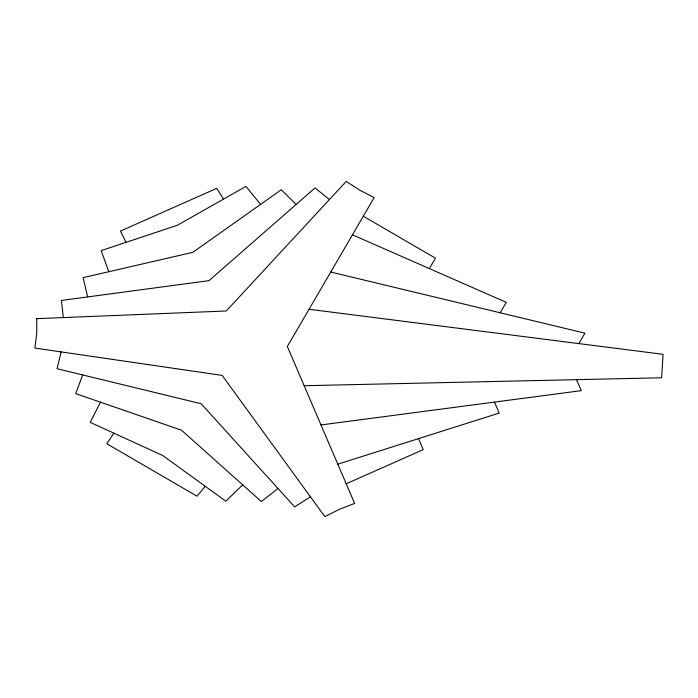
<?xml version="1.0" encoding="UTF-8"?>
<svg xmlns="http://www.w3.org/2000/svg" width="698" height="698" viewBox="0 0 698 698"><rect width="100%" height="100%" fill="white"/><g stroke="black" fill="none" stroke-linecap="round" stroke-linejoin="round"><path stroke-width="1.05" d="M61.145 351.905L57.018 368.719L201.12 403.723L294.652 506.853L310.453 496.828M82.669 374.948L75.707 393.62L181.48 430.186L261.392 501.565L277.996 488.495M100.486 402.188L90.208 422.351L162.695 455.48L225.838 501.19L242.668 484.84M429.366 268.59L435.447 258.155L363.3 216.206M500.196 312.791L506.277 302.356L352.446 234.816M578.834 343.599L584.924 333.164L330.747 272.046M113.853 433.161L106.846 443.762L197.019 496.182L205.238 486.288M346.208 483.793L423.215 449.625L418.503 438.632M337.797 464.179L499.21 413.085L494.489 402.092M320.984 424.951L581.251 390.662L576.531 379.668M304.162 385.715L661.599 377.775L663.1 354.322L309.048 309.266M329.439 199.549L315.016 187.937L208.981 280.657L61.38 300.445L63.335 317.581M296.144 204.444L281.311 189.734L192.84 252.336L83.114 277.647L87.651 296.92M260.581 204.401L245.94 186.41L177.397 225.245L101.175 250.617L108.818 271.714M223.587 199.078L216.677 188.381L120.431 231.082L126.033 242.346M36.776 318.654L36.715 333.408L34.9 348.075L222.156 375.402L324.84 516.616L339.341 509.322L354.619 503.406L287.34 346.487L374.154 197.595L359.723 190.135L346.252 181.384L226.274 310.985L36.776 318.654"/></g></svg>
